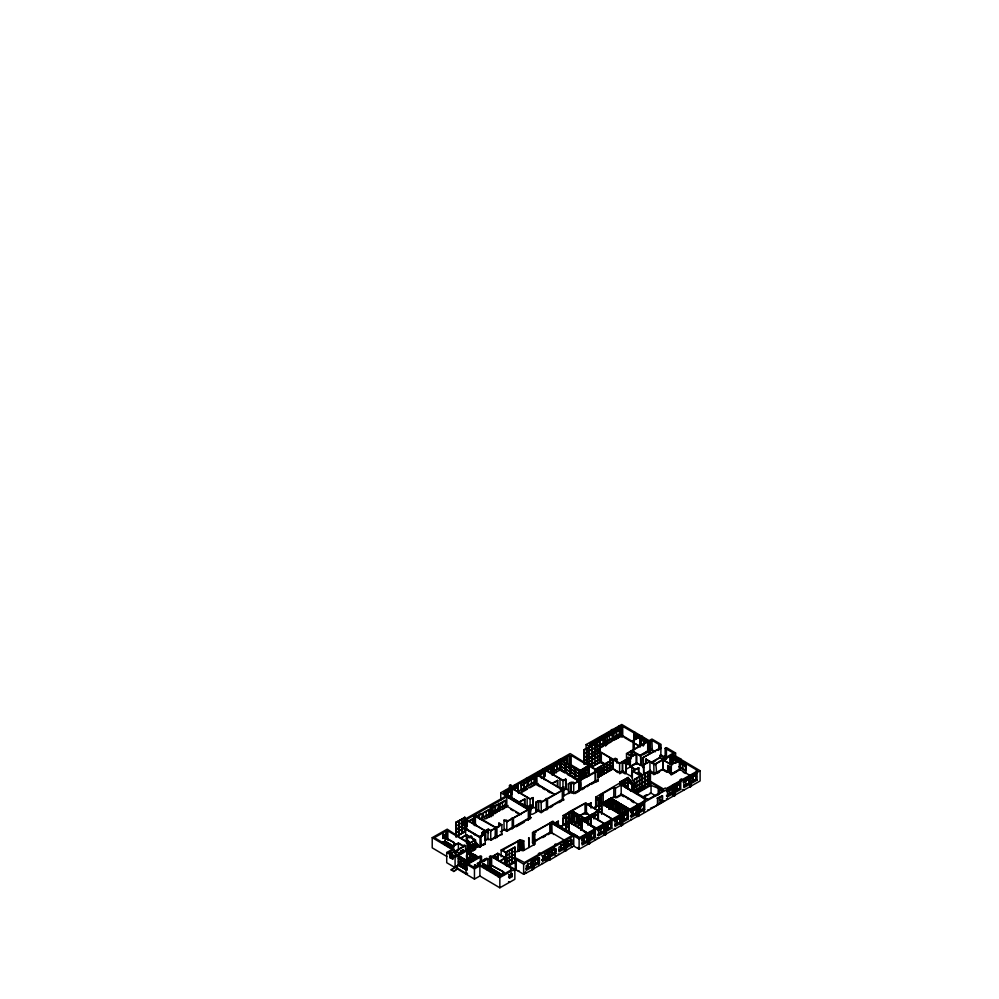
<?xml version="1.0" encoding="UTF-8"?>
<svg xmlns="http://www.w3.org/2000/svg" width="999" height="999" viewBox="0 0 999 999"><rect width="100%" height="100%" fill="white"/><g stroke="black" fill="none" stroke-linecap="round" stroke-linejoin="round"><path stroke-width="1.5" d="M464.885 831.805L464.76 817.282L464.885 831.805L456.093 836.762L456.093 822.327M550.661 833.154L550.424 822.789L552.085 822.801L551.51 821.977L550.287 822.514L550.374 832.941M580.419 789.834C577.547 793.069 580.369 782.367 578.508 780.369C582.392 777.047 581.168 791.47 579.907 789.36M580.194 789.497L580.269 780.144M587.162 786.712L589.86 784.402M452.072 856.992L451.86 856.193M589.073 764.809L589.51 765.159M450.274 855.481L450.524 856.355L450.337 855.444M450.149 855.556L451.011 854.582M452.272 856.605L452.422 857.08M452.035 855.281L452.822 855.656M469.767 858.553L467.27 857.117M451.573 857.904L450.836 856.842L451.148 857.791M449.775 855.731L449.95 855.619M451.598 858.066L451.698 857.354L451.798 858.178M601.236 772.127L598.826 773.788M601.573 772.239L600.861 772.202M609.465 767.632L604.245 770.266L606.705 769.155M607.255 768.606L609.59 767.394L607.205 768.468M495.092 836.8L490.771 839.972M527.772 809.202L529.695 809.215L528.046 809.602L506.818 796.777L506.818 806.98M568.456 822.726L568.568 812.15L584.815 803.296C587.986 801.972 584.989 803.97 585.014 804.332M578.521 789.722L579.233 790.384L579.27 784.652M639.01 804.919L621.191 794.392L615.421 797.652L615.421 788.236L613.823 787.299L602.872 793.468L602.921 794.28L599.412 795.429L601.048 796.39L601.048 806.593M653.821 764.235L655.744 764.247L653.821 764.235L653.945 774.712M653.821 774.437L650.936 772.352M586.713 812.674L587.862 813.86M601.523 771.703L603.983 770.566L601.648 771.977M547.527 809.327L546.84 809.714M451.585 856.68L451.498 855.981L452.597 857.392L452.048 856.305M453.808 871.465L457.767 868.443L453.808 871.465L451.123 869.879L458.578 864.834M518.069 850.748L519.48 850.798L519.43 849.987M495.279 827.959C495.467 825.274 498.176 829.432 495.092 827.409L473.676 815.484L466.433 819.58L466.433 829.782M562.287 790.122C562.712 787.449 564.86 791.732 562.037 789.585L536.913 774.737L535.177 774.562L511.575 787.886L511.575 798.089M563.786 800.224L562.125 800.211M501.148 856.717L501.148 849.987L517.869 841.083C521.403 842.706 517.944 838.386 517.869 841.857M615.596 801.273L615.546 803.808M619.967 806.58L620.416 803.97L622.539 805.169L622.539 814.272M469.705 852.746L470.754 852.135L470.504 845.391L473.051 843.918L473.051 850.524L475.524 849.387L475.524 839.972L466.433 834.727L460.726 838.024L447.227 829.17L432.217 837.649L432.217 847.851L446.84 856.48M633.304 749.787L633.304 740.371L641.458 735.689L642.532 736.325L641.071 737.15M633.541 751.023L633.603 740.459L640.209 736.638M454.333 849.437L451.073 847.514L458.379 843.393L463.461 846.403L450.761 853.621L455.544 851.323L459.54 853.683L455.107 856.18L448.888 852.509L454.333 849.437L454.333 852.122M469.468 843.181L475.037 839.959L475.037 849.375L469.468 852.597L469.555 842.132L466.433 839.197M596.278 780.793L573.701 793.531L573.701 784.115L581.955 779.095M646.603 751.548L648.076 750.699L649.625 751.46M631.48 765.921C629.457 769.979 629.358 756.255 631.48 756.505L626.498 753.571L632.255 750.237L632.667 751.173L631.068 750.911L631.106 756.068M661.201 754.982L660.102 755.606L660.102 758.428L659.964 755.531M505.669 864.847L505.669 857.891L497.727 853.308L492.107 856.555L490.846 855.806L489.547 856.53L489.547 866.732M505.144 857.854L497.777 853.608L492.395 856.717L499.662 861.013L505.144 857.854L505.144 864.585M496.441 856.655L493.731 857.879L496.441 856.655L496.441 859.515M505.669 857.891L499.962 861.188L514.847 869.105L514.847 879.307L499.837 887.786L479.895 876.011L479.895 865.808L474.45 868.88L466.071 863.935L469.193 862.149L458.216 855.668M667.707 765.571L670.179 766.745L669.967 773.413L669.967 766.87L667.707 765.571L667.707 772.115L667.931 765.446M663.161 759.814L671.303 764.522L679.445 759.814L672.065 755.444L663.161 759.814L663.161 770.017L666.408 771.94M696.266 773.226L696.952 770.142L679.67 759.939L671.303 764.772L662.949 759.939L655.681 764.048C657.305 773.626 656.343 777.022 649.912 770.966M669.967 773.413L671.303 774.188L679.67 769.355L671.303 773.938L663.161 769.23L655.169 773.75M468.419 849.437L468.419 844.055L475.524 839.972M470.504 845.391L473.301 844.068L473.301 850.673M509.478 788.561L509.478 785.539L510.576 784.927L510.926 787.799L515.759 785.064M509.478 785.539L510.926 785.127M611.163 730.032L612.262 729.407L613.698 730.257M500.749 800.037L500.749 792.756L526.323 778.321L526.323 779.108M542.732 769.842L542.732 769.055L526.323 778.321M559.14 760.576L559.14 759.802L542.732 769.055M559.14 759.802L570.167 753.571L598.101 770.866L598.101 781.068L596.278 781.58M586.113 748.95L586.113 744.58L611.513 730.232L612.587 730.868M612.612 729.62L621.74 724.462L641.096 735.888L639.86 737.374L639.997 739.185M503.771 791.832L507.405 789.784M520.267 782.517L522.689 781.156M537.899 772.577L540.309 771.216M545.042 768.543L547.464 767.17M589.16 743.631L591.583 742.269M597.527 738.923L602.36 736.188M606.68 733.753L609.103 732.392M613.823 729.72L617.457 727.672M530.107 805.881L530.107 799.15L511.301 788.049L504.183 792.057L505.157 792.632L505.157 795.316M560.077 763.648L560.214 767.806L560.214 761.213L554.17 764.635L554.233 774.35L552.584 775.274L552.584 765.858L551.61 765.284L544.443 769.342L562.986 780.294L565.946 779.145L565.946 788.561L562.974 790.022L562.974 780.606L544.168 769.492L537.15 773.451L538.149 774.038L537.187 774.575L552.047 783.353L557.679 780.494L557.679 787.212M580.894 770.591L571.166 764.847L570.042 765.484L570.042 756.068L569.018 755.469L553.259 764.36L554.233 764.922L552.584 765.858M605.656 746.091L605.656 735.888L604.707 735.326L590.134 743.543L591.108 744.13L591.108 746.815M622.027 726.698L622.714 726.31L622.714 736.513L622.027 736.9L622.027 726.698L621.028 726.111L606.356 734.39L607.305 734.952L607.305 744.38L605.656 745.304L604.707 744.742L600.062 747.364M561.013 760.301L565.459 762.924L565.509 772.314M504.72 792.382L510.764 788.973L510.901 795.641L510.764 791.483M517.769 791.458L517.907 784.939L511.863 788.348L511.863 794.942L508.479 797.015M527.397 779.744L521.341 783.154L521.341 789.747L521.216 783.079C531.83 772.502 528.946 790.022 521.478 789.51M528.359 785.639L528.359 779.045L534.54 775.711L528.496 779.12M537.624 773.813L543.668 770.404L543.806 777.072L543.668 772.914M550.686 772.876L550.824 766.37L544.767 769.779L544.767 776.373L541.383 778.433M554.17 771.216L554.033 764.547L560.214 761.213M561.188 760.514L567.232 757.105L567.37 763.773M596.291 743.493L596.153 740.783L590.384 744.355M597.552 742.407L597.552 753.321L597.252 740.159L603.309 736.738L603.433 743.418L599.812 745.466M606.405 734.989L612.462 731.58L612.587 738.249L606.543 741.345M504.845 792.469L510.901 789.048M512 788.436L518.044 785.014M537.762 773.888L543.806 770.479M550.961 766.445L544.905 769.854L544.767 776.373M561.326 760.589L567.37 757.18M590.247 744.267L596.291 740.858M597.39 740.234L603.433 736.825L603.209 735.901M606.543 735.064L612.587 731.655L612.362 730.744M606.543 741.658L619.742 734.215L619.742 727.622L613.698 731.031L613.698 740.459M505.157 792.632L503.958 793.306L518.843 802.097L524.812 799.038L524.812 807.117M570.042 756.068L571.166 755.431L596.053 770.129L595.167 770.629L595.179 781.405M591.108 744.13L589.273 745.167L591.945 746.74M605.656 735.888L607.305 734.952M504.72 794.58L510.764 791.171M513.161 789.66L517.907 787.137M527.26 781.855L521.478 785.439M534.403 777.821L528.359 781.243L528.496 785.401L534.54 782.304L534.403 775.624M537.762 775.773L543.668 772.602M545.729 771.428L550.824 768.568M560.089 763.336L554.308 766.907M562.474 761.825L567.232 759.302M584.078 763.523L584.078 749.7L603.309 738.935M606.543 736.95L612.462 733.778M619.605 729.745L613.836 733.316M456.093 836.762L455.956 822.252L464.885 817.357M504.845 794.667L510.901 791.245L510.764 789.285M514.885 788.998L517.769 787.062M521.341 785.351L527.122 781.78M528.496 781.318L534.54 777.909L534.403 775.948M538.673 775.574L543.806 772.677L543.668 770.716M545.829 771.54L550.686 768.481M554.17 766.832L560.214 763.411L560.077 761.45M584.29 749.899L603.433 739.023L603.296 737.062M606.543 737.262L612.587 733.853L612.449 731.892M613.698 733.229L619.742 729.819L619.605 727.859M456.368 822.489L464.61 817.831L456.231 822.402L456.368 836.3L455.956 822.252M584.415 760.726L584.415 749.974L591.982 745.716L591.982 756.468L584.29 760.651L591.982 756.468M446.79 838.198L446.79 831.468L446.091 831.056L434.39 837.661L450.674 847.277L458.391 842.931L463.061 845.691L464.323 844.979L465.534 845.691L465.534 851.073M463.474 821.24L466.158 819.729L488.199 832.729M476.173 824.425L475.399 824.862L475.399 815.446L476.173 815.009L475.362 814.535L490.309 806.093L491.108 806.58L491.108 816.782L490.309 816.295L490.309 806.093M508.366 795.903L527.322 807.417L528.259 806.892L529.845 807.829M456.231 825.936L464.485 821.278M591.982 749.4L584.29 753.745L591.845 749.325M446.79 831.468L447.827 830.881L468.094 842.844L467.22 843.343L467.22 850.074M491.108 806.58L492.807 805.619L492.807 815.821M508.703 796.578L510.626 795.491M541.608 777.996L543.531 776.91M559.952 767.644L554.308 770.991M603.309 743.331L600.274 744.892L600.024 740.709L599.949 762.399L599.825 752.509L592.257 756.78L592.257 766.595M613.836 737.387L619.467 734.053L619.455 737.162L619.442 734.327M536.55 781.006L517.907 791.533L517.907 784.939M554.033 771.141L561.188 767.107M565.509 765.721L570.179 768.219L569.954 765.833L565.734 763.086L565.621 765.659M442.969 835.801C451.123 830.931 437.749 838.773 445.379 834.602C447.115 836.812 441.483 839.984 443.032 835.913M463.598 824C468.731 818.606 464.135 834.552 465.609 823.176M467.669 821.702L472.752 818.83L472.889 823.301M477.023 816.42C483.166 809.165 484.865 817.419 480.044 818.955M489.248 809.527L489.385 813.998L483.341 817.095L483.204 812.936L489.248 809.527L483.204 812.936L483.204 817.332M492.407 812.287L492.282 807.816C502.347 798.326 499.687 812.037 492.544 812.05M505.469 800.361L499.425 803.783L499.425 808.179L499.562 803.858L505.469 800.361L505.606 804.844L492.282 812.212M463.736 824.237L465.746 822.939M467.757 821.802L472.889 818.905M476.66 816.945L482.242 813.636L482.105 817.956M492.282 807.816L498.464 804.482M512 797.065L511.301 797.464L520.541 802.921M518.431 793.431L535.177 783.99L536.913 784.153L553.708 794.08M544.168 778.908L544.443 769.342M554.258 773.214L560.876 769.48L579.32 780.369L581.918 778.895M569.018 764.884L570.142 764.247M613.761 737.587L613.461 740.321L613.561 730.956L619.742 727.622M510.901 798.476L516.945 801.26M521.341 792.569L527.397 789.16M529.707 787.861L534.54 785.127M560.214 770.629L560.651 760.189L587.512 775.948M601.173 747.527L603.433 746.241L603.296 739.26M607.754 743.805L611.388 741.758M614.947 739.747L619.48 737.175M622.027 736.9L621.028 736.313L619.742 737.037L619.517 726.698M591.845 753.084L584.29 757.517M538.149 783.453L537.187 784.003L537.899 784.427M592.257 753.009L599.949 748.663M622.714 735.726L621.028 735.526M569.954 765.833L570.067 768.281M445.716 836.912L442.832 838.386L445.716 836.912L445.579 834.165M444.78 842.057L445.329 837.412L454.333 842.731L454.333 845.616M464.61 827.796L456.231 832.529L466.708 826.635L466.708 822.239L466.845 826.41M479.82 819.392L491.271 812.774M570.441 768.381L570.441 765.871L574.675 768.618C576.985 773.975 568.181 768.818 570.329 765.933M599.825 751.885L592.257 756.156L599.949 751.96L599.825 741.133L592.257 745.404L592.395 756.231M634.078 733.016L635.177 732.404M464.885 829.445L465.646 829.02L480.019 837.512L480.019 846.927L481.343 846.178L480.894 836.5L485.264 834.028L485.264 843.443L480.894 845.916M600.162 752.871L601.311 752.759L619.617 763.561L619.617 773.763L622.365 772.215L625.224 773.9L625.224 773.114M634.215 734.04L634.353 735.851L637.737 737.849M441.858 843.031L445.104 841.195L453.796 846.328M465.746 829.382L466.845 828.758M482.242 820.067L508.091 805.481M442.432 843.081L445.429 841.395L452.085 845.953L445.092 842.207M485.751 818.868L490.309 816.295M494.83 813.748L498.464 810.913M501.973 809.714L504.395 808.353M574.675 768.618L574.937 777.884M456.231 836.213L464.61 831.643L455.956 836.687M634.353 735.851L637.137 737.961M586.825 763.061L591.982 760.152M592.257 760.002L599.825 755.569M634.215 736.238L634.078 740.396L634.215 733.728L640.134 737.225M524.812 799.038L519.118 802.259L527.272 807.067C539.497 798.363 521.028 823.551 538.623 810.451L541.108 811.925L563.848 799.362L562.874 798.601M557.679 780.494L552.322 783.516L560.476 788.336L563.711 786.875L563.711 796.29L562.862 796.777M445.042 844.617L447.702 843.119L447.702 846.378M574.937 771.29L578.958 773.663M445.367 844.804L448.027 843.306L448.027 846.565M589.373 764.922L591.982 763.76M599.949 759.028L597.614 760.027L599.949 758.865M578.958 771.153L588.586 765.721L588.586 775.923M589.373 765.084L591.982 763.611M597.477 760.501L592.395 763.523M583.079 769.23L579.457 771.028L579.52 780.743L560.651 769.605M582.867 769.105L583.216 771.815L583.141 768.943L585.414 767.906M585.551 775.773L585.476 767.632L588.661 766.083M530.107 799.15L533.016 797.726L533.016 807.929M562.974 780.606L565.671 779.307L565.946 789.347M533.016 797.726L533.291 806.992L531.018 808.066M579.657 771.565L579.77 774.013L584.702 777.11M447.977 846.34L450.624 844.842L450.624 848.114M444.78 837.724L454.333 842.731M448.289 846.54L450.949 845.042L451.073 848.301M454.07 843.144L454.07 845.654M643.431 745.916L641.071 744.53L641.071 737.936L647.127 741.345L646.99 740.634M595.566 764.173L598.214 762.674M597.752 763.323L599.825 762.012M580.594 772.901L585.339 770.379M588.548 768.531L585.689 770.266L585.476 767.632M591.982 766.583L599.949 762.087M640.134 739.422L639.997 743.581M580.806 773.026L588.661 768.593L588.448 765.958M455.332 844.255L456.093 843.83M588.661 768.905L585.689 770.579L585.689 775.599M584.677 771.565L583.99 771.952L586.538 773.451M599.55 761.925L605.119 764.422M473.301 839.659L470.966 836.088L466.433 838.648L470.329 843.693L460.976 838.173L466.458 835.002L475.037 839.959M469.48 837.824L471.753 836.55M581.68 775.261C575.799 770.704 587.225 780.856 584.477 774.412L582.167 772.789L582.055 775.361M579.457 777.072L581.73 775.636M585.476 773.676L588.448 771.84M584.477 774.412C585.714 780.993 583.166 770.941 587.287 776.073M451.123 869.879L455.082 867.644L446.715 862.699L446.715 852.497L452.16 849.425L432.217 837.649M482.105 835.239L482.105 832.554C489.997 829.232 479.87 832.092 482.442 835.651M498.688 827.209L499.013 823.001L501.86 824.687L501.86 834.864M500.387 831.767L504.095 829.682L503.971 820.204L506.193 820.004L507.817 820.953L511.888 818.656M535.901 811.613L535.901 802.197L538.299 800.848L538.299 811.051M568.643 793.493L568.331 783.89L570.953 782.417L570.953 791.845L563.386 796.103L563.386 786.688M482.442 832.579L488.261 829.445L490.759 830.931L490.759 840.346L501.86 834.078L500.224 834.627M531.281 805.182L528.583 806.705C534.952 807.754 527.41 810.276 530.394 807.729M535.901 802.197L538.623 801.036L541.108 802.509L541.383 812.549M563.711 786.875L560.851 788.498L562.287 789.347L562.337 800.361M568.331 783.89L571.216 782.642L573.701 784.115M488.261 829.445L485.651 831.143L485.651 840.346M639.997 743.893L641.096 743.581M643.893 741.795L644.03 744.755M595.416 769.28L612.874 759.577L612.874 769.005L598.326 777.06M643.893 741.957L644.168 744.68M595.691 769.442L598.463 767.869M604.183 764.647C612.612 757.504 610.764 766.108 604.183 767.032L604.183 764.647L603.908 766.87M609.964 761.375C614.073 756.593 613.386 764.41 609.964 763.923C609.977 744.817 609.477 785.963 609.465 764.372L604.183 767.344L604.183 773.75M579.457 780.132L581.918 778.733M531.018 807.741L532.842 806.717L535.714 808.416M616.97 763.211L616.97 759.178L614.934 760.326L619.705 763.149L625.374 759.952L625.636 763.773M632.679 750.386L647.714 741.895L648.763 742.519L648.763 752.722L649.625 752.235M496.753 827.197L500.224 825.236L498.613 824.287L499.6 823.725L498.688 823.188M513.249 817.894L527.971 809.552M545.978 799.387L542.132 801.56L540.521 800.599L538.299 800.848M547.29 798.588C547.714 800.936 543.843 797.889 547.29 798.588L562.337 790.159M579.532 780.494L596.028 771.141L595.167 770.629M490.759 830.931L495.829 828.059L495.417 838.498L495.417 837.711M501.86 824.687L496.953 827.459L496.953 837.624L497.827 836.35M503.971 820.204L506.818 821.89L513.349 817.944L511.55 818.231L512.25 818.78L512.175 829.033M541.108 802.509L546.416 799.512L546.416 809.714L547.539 809.078L547.539 798.875L562.774 790.284L562.774 800.486M596.478 771.378L598.326 770.341M609.827 770.566C607.629 767.931 614.635 762.974 612.599 768.681L598.601 777.06L598.601 767.644L603.908 764.797L604.045 767.269C594.318 777.634 600.699 756.293 598.463 777.135M458.204 855.469L455.544 853.908L455.956 851.098L465.534 845.691M480.019 837.512L481.343 836.762M597.689 781.305L597.327 779.819L598.101 780.281L595.629 781.68L595.629 772.264L598.463 770.729L596.615 771.777M612.599 762.599L609.827 764.16L609.964 767.182C613.848 767.494 613.848 759.315 609.964 764.235M647.714 751.323L648.763 751.935L650.461 750.986L650.062 741.333L651.91 740.284L658.903 744.405L658.903 748.438M598.826 770.516L604.045 767.582L598.701 770.441L598.463 776.66M604.183 767.344L609.465 764.372M648.763 742.519L650.461 741.57L650.461 751.772M451.048 854.694L450.162 855.306M451.523 854.894L450.524 855.693A1.486 0.849 60.6 0 1 450.462 855.993L450.686 856.28M460.452 853.558L460.452 850.923L463.186 849.837L463.186 852.472M612.599 765.546L609.964 767.182M449.775 857.604L449.912 854.395L449.775 857.604L452.734 859.19L452.734 856.056L452.734 859.19M601.435 772.165L603.846 770.791M628.034 757.292L630.856 758.803L628.034 757.292L628.309 764.51M636.101 763.848L636.101 753.646L631.755 756.093L627.484 753.571L631.568 751.273L631.568 756.368M474.937 844.892L477.21 843.618L478.758 846.965M622.639 772.002L622.639 761.8L625.636 760.102M630.594 757.317L636.8 753.808L640.534 756.006L640.809 765.271L640.809 755.856L632.767 751.098L632.767 756.206M619.617 763.561L622.365 762.012L625.911 764.11L626.248 773.338L626.248 763.923L622.639 761.8M474.937 845.441L477.21 844.167M537.986 809.927L539.448 810.626M474.937 845.991L477.21 844.717M488.261 838.486L490.759 840.346M446.715 852.497L455.082 857.442L469.43 849.337L469.43 852.035M474.575 846.54L477.984 844.63L477.984 845.716L473.451 848.288L471.103 844.704L474.225 848.188M485.189 840.384L488.074 838.76M571.216 792.057L568.656 793.506L568.656 784.09M467.407 851.073L472.365 854.157L472.502 856.468L472.502 854.083L467.407 851.073L467.407 853.458L475.512 858.566M487.5 839.372A3.447 1.998 0 0 1 487.824 839.522L488.261 829.669M504.295 830.194L504.283 829.794M598.076 777.197L612.737 768.918L619.617 772.989L622.365 771.428L631.892 776.673M474.575 847.09L477.984 845.179M506.193 829.395L503.971 829.595L506.818 831.28L531.256 817.482L529.982 818.206M573.201 791.583L571.528 791.87L571.528 792.657M487.824 839.522L488.586 839.46M475.362 847.552L478.758 845.629M658.703 750.411L658.903 744.405M475.362 848.101L478.758 846.178M627.647 762.337L629.957 761.038M639.61 755.581L646.678 751.598M480.507 845.753L482.554 844.605M482.904 844.405L485.264 843.443M497.14 836.375L498.851 835.776M506.493 831.093L511.55 827.647M540.784 811.737L542.457 811.163M543.344 810.289L545.978 808.803M547.34 808.041L562.112 799.412M573.376 793.343L583.016 787.899M584.128 787.274L595.953 780.594M640.197 755.556L648.576 750.836M458.441 858.503L463.673 861.438L463.536 859.128L458.578 856.043L458.441 858.503L466.695 863.536M467.27 853.546L472.502 856.468M626.985 763.273L630.544 761.263M460.926 857.579L461.126 866.807M562.687 800.162L562.112 799.699M642.707 754.932L647.939 752.235M650.062 750.749L651.91 749.7M461.063 857.666L461.263 866.42M627.26 763.898L628.034 764.672M485.264 844.23L482.904 845.191M516.271 826.722L524.175 822.264M542.457 811.95L546.103 809.103M550.087 807.642L552.622 806.205M558.965 802.634L561.5 801.198M575.024 793.568L579.008 791.32M581.755 789.772L584.452 788.248M591.196 784.44L595.179 782.192M628.521 758.328L628.521 763.611L626.498 762.986M469.88 854.932L469.88 852.534L469.88 855.082M460.989 860.326L461.126 866.645M469.817 855.356L470.092 861.762M643.094 757.517L661.063 747.689L643.094 757.517L643.231 767.806M463.536 859.128L463.673 861.438M469.955 855.431L469.68 861.687M475.312 858.129C469.642 855.831 473.139 851.623 477.922 857.292M630.719 765.471L628.309 763.723M631.755 765.509L635.014 763.673M623.101 770.641L619.705 772.564L616.321 770.566M635.102 763.873L630.319 766.57L630.319 757.155M625.636 769.517L636.8 763.224L643.631 766.945L643.631 767.731M463.486 861.8L463.486 868.193M467.407 859.864L469.817 861.288L467.27 859.939C463.311 848.763 474.612 855.306 472.502 860.626M461.001 863.436L458.578 861.85L460.689 863.76M468.394 859.352L466.983 860.139L470.841 862.199M458.578 865.146L458.578 858.74L463.536 861.825L463.536 868.231M464.011 861.95C465.871 879.732 460.214 855.656 466.558 863.611M469.955 858.703L472.302 859.939M472.702 860.901L472.889 857.017M631.555 777.647L631.892 767.257L635.489 769.38L638.761 767.856L638.761 774.387M645.916 759.19L654.233 763.785L654.233 764.572L649.912 761.55L643.431 764.897L649.65 761.388L645.916 759.19L645.916 763.224M665.159 755.706L663.761 756.493L660.938 754.832L659.839 755.444L663.736 757.754L666.233 756.33L665.159 755.706L665.159 748.326L666.445 747.589L675.586 752.996L675.586 757.367M466.358 860.788L466.358 863.173M475.449 855.831L475.449 858.216M665.159 748.326L673.413 752.971L655.469 763.848L655.681 764.822M460.864 866.333L458.441 864.909M463.486 864.909L458.441 861.925M472.302 860.089L467.27 856.967M464.073 865.246L466.421 866.633M634.452 781.742L632.355 780.506L632.355 771.091L635.102 769.542L631.555 767.444M481.506 861.85L481.506 856.468L468.256 863.948L474.475 867.619L476.76 866.333L474.525 865.009L477.035 866.183L479.645 864.697L477.41 863.386L486.663 858.166L487.874 858.878L487.874 866.945M638.761 767.856L633.091 771.053L637.1 773.413L638.91 772.389L640.821 773.513L640.821 776.211M463.486 867.881L461.126 866.495M652.235 761.775L659.839 757.492M464.073 868.069L466.283 869.542M651.236 762.649L660.102 757.642L663.736 759.789L666.42 758.266M652.497 762.724L655.032 761.288M628.221 779.133L619.842 783.703L619.842 782.142L628.084 777.484L635.152 786.538M619.842 782.142L628.221 777.572M466.695 869.617L466.283 863.448L466.695 869.929M466.558 869.854L466.496 860.713M532.504 843.019L532.504 832.816C533.741 829.582 538.361 832.642 534.378 831.805L534.29 844.492L533.091 843.581L533.091 834.165L533.966 833.678L534.14 844.192M550.387 822.751L535.489 831.131L535.489 831.917M567.132 822.689L563.149 824.937L563.149 815.521L568.456 812.524M595.666 808.116L595.741 797.127L619.23 783.341L647.901 799.475L663.848 790.484L650.037 782.167M522.477 849.974L521.628 850.461L521.628 841.046L520.142 840.171L519.43 840.571L519.492 850.798M547.889 834.714L550.649 833.154L550.624 822.926L535.926 831.255L535.926 832.042M551.96 822.14C555.993 822.352 550.998 819.517 552.247 822.776M585.014 813.76L585.014 803.546L570.017 812.012L570.067 812.824L564.572 815.097L566.346 816.146L566.358 830.119M620.117 783.865L625.187 781.006L625.099 782.841L622.589 784.203C623.476 776.323 620.504 790.134 625.187 783.204M628.221 779.295L625.187 780.694L625.324 787.549M487.874 858.878L478.896 863.948L499.862 876.323L511.55 869.717L510.864 869.305L511.9 868.718L491.633 856.755L489.547 856.53M675.586 752.996L672.752 754.595L681.118 759.115L680.769 760.102M640.821 773.513L639.01 774.537L641.583 776.061M521.628 841.046L523.501 841.158L523.501 850.574L534.79 844.205L534.615 833.678L533.166 832.816L534.565 832.03C533.416 833.278 534.702 844.942 535.926 840.671M533.166 842.232L534.615 843.094L533.741 843.581L533.741 834.165L534.615 833.678M601.048 796.39L598.039 798.101L599.325 798.863L599.225 811.75M615.421 788.236L621.191 784.977L645.342 799.237L644.218 799.874L645.242 800.474L629.482 809.377L610.814 798.401M566.346 816.146L565.521 816.608L576.798 823.388L576.798 813.96L574.65 812.599L574.437 815.234M622.452 784.44L625.461 782.891M528.633 837.886L528.958 847.502L529.02 837.674M533.966 834.877L534.14 844.979M558.478 825.436L558.154 821.215L555.032 822.976L553.446 822.04L553.446 822.814M563.099 825.149L563.099 818.418L565.634 816.995L563.149 815.521M591.046 808.129L591.046 803.021L587.862 804.445L586.425 803.596L586.425 813.798M598.226 805.319L598.226 798.601L595.666 800.037L595.991 806.767M627.797 782.042C624.25 781.518 624.575 789.747 627.522 785.651M672.951 763.036L672.914 756.468M483.017 867.082L483.354 863.623L502.997 875.236M523.501 841.158L524 850.299L520.154 849.212M558.478 821.403L555.357 823.164L560.826 826.398L571.665 820.354M563.099 818.418L565.958 817.182L571.515 820.366M572.152 813.636L582.067 819.655M574.163 812.562L574.437 821.827M591.046 803.021L588.124 804.67L593.593 807.891L599.225 805.032L593.868 808.054L612.412 819.005L620.391 814.51L620.391 822.577M595.991 800.224L599.05 799.013L598.963 811.6M628.221 781.955L625.324 783.603L625.486 787.537M625.461 783.678L627.759 782.417L628.084 788.311M466.071 874.137L467.619 873.263M634.427 792.432L634.29 779.357L650.374 770.441L650.374 784.877L635.764 793.131M506.243 864.934L506.243 851.947L515.047 846.977L515.297 869.342L523.713 874.312L533.741 869.055L533.391 858.641L548.788 849.949L549.138 860.364L550.237 859.739L549.887 849.337L565.009 840.796L565.359 851.21L566.458 850.586L566.108 840.171L573.751 835.863L579.12 839.035L579.12 849.237L588.199 844.118L588.199 841.608L587.125 840.659L587.125 834.065L581.343 837.637M650.174 784.677L642.469 788.873L642.469 775.062L650.187 770.816L654.233 773.201M514.772 847.452L514.897 861.338L514.772 847.452L506.518 852.097L506.655 864.759M514.897 847.527L506.243 851.947M574.163 815.072L572.115 813.661L572.152 811.126L574.213 812.549L574.3 821.902M631.98 782.592L631.98 790.621M576.673 814.048L577.022 824.05M631.83 782.941L631.693 784.502M485.152 867.457L487.537 866.732M642.057 779.133L634.64 783.328M485.477 867.644L487.537 866.483L487.537 869.742M506.518 855.631L514.772 850.973M576.673 816.558L574.612 815.134M487.624 867.032L489.547 865.958L490.759 866.67M576.798 816.795L578.958 817.906M488.086 869.692L488.086 867.057L487.762 869.879M632.592 785.539L634.952 784.203M535.489 840.546L548.838 833.016M579.732 815.584L584.815 812.711M606.78 803.908L604.545 804.457L604.757 802.072L603.883 801.872L604.07 806.018M560.064 827.609L560.501 826.573L552.971 822.14L552.971 822.914M604.07 801.985L601.573 803.396L620.391 814.51M629.707 810.027L629.707 809.252L610.951 798.164L604.407 801.86L604.407 804.682L611.163 800.961M678.458 760.164L672.814 756.518M515.059 852.459L520.479 849.4M532.829 842.419L550.899 832.229L564.385 840.196M568.968 822.102L560.601 826.835L579.557 837.549L587.512 833.054L568.968 822.102L568.856 831.593M571.965 820.416L569.243 821.952L573.838 824.662L582.23 819.929L596.678 828.658M577.11 817.432L585.364 812.774L604.17 823.663L604.17 824.45L604.383 823.538L590.646 815.421L590.646 825.624L594.393 827.846M632.966 786.026L635.327 784.69M662.986 769.018L654.869 773.101M604.72 802.047L606.368 801.161L606.143 806.28M606.593 800.986L608.766 799.562L608.803 802.097C603.97 807.816 607.442 793.131 606.505 806.393M611.163 798.451L609.04 799.4M519.443 850.761L520.142 850.374L520.142 840.171M542.732 837.624L545.317 836.163M584.702 818.531L571.803 811.013L571.803 821.215L570.916 821.715L570.916 820.928M607.742 800.923L612.612 798.176M634.452 785.801L627.659 781.967M486.913 869.692L490.01 867.944L490.01 868.568M533.091 843.581L533.966 843.094L532.504 842.232M656.892 773.563L659.315 772.19M679.67 760.726L679.894 759.814M679.795 760.963L679.932 762.761L685.439 766.183L685.814 764.085M487.949 869.48L490.334 868.131L490.334 868.755M579.083 818.144C583.204 823.014 581.505 812.961 581.855 819.779L571.803 813.835M599.038 806.955L601.048 805.806M504.82 860.351L507.092 859.065M634.502 787.175L650.174 778.321M504.47 860.901L506.73 859.615M610.951 800.836L609.253 802.197M612.936 799.749L610.951 798.326M490.634 868.943L490.109 868.243L490.109 870.891M504.82 860.901L507.092 859.615L506.306 859.152M616.62 797.764L621.191 795.179L623.763 796.69M505.244 860.813L507.517 859.527M611.163 801.123L604.62 804.819L604.545 801.935M613.211 799.912L615.496 801.011L615.421 810.476M630.132 790.434L634.852 787.774M507.155 860.077L504.895 861.363L505.669 861.825M604.757 804.894L606.368 803.983M609.253 802.359L610.801 801.473M599.05 808.428L601.76 809.714M630.431 790.821L634.402 788.573M679.932 762.761L685.576 766.42M456.506 868.481L474.45 879.083L479.895 876.011M507.155 860.626L504.895 861.912L505.669 862.374M679.795 763.161L679.894 770.017M642.132 784.577L642.195 784.789M489.71 871.34L492.807 869.592L492.807 870.216M490.034 871.528L493.119 869.779L493.119 873.051M514.897 857.492L506.518 862.224L514.897 857.654M492.657 870.129L502.135 875.349L483.017 864.447L488.086 867.057M581.992 819.692L582.205 817.057L584.777 818.743M613.161 802.147L612.974 799.737M584.49 818.656L598.189 810.926L598.264 820.391M615.496 801.011L615.496 803.521M582.355 820.117L598.401 811.051L598.401 820.466M615.546 801.298L617.844 802.397L617.757 811.862L617.981 802.322M587.787 839.635L587.787 832.904L595.004 828.833L594.018 828.246L594.817 827.796L582.13 820.304L574.113 824.824L588.224 833.441L594.268 830.032L594.268 836.625M571.965 824.45L572.015 810.888L585.189 818.668L587.774 816.957L587.986 819.592M588.261 816.932L591.058 815.346M598.226 813.773L593.593 816.345C591.633 813.261 600.187 808.416 598.264 813.798M606.643 806.655L608.841 805.569L606.78 806.73L606.643 803.833L608.803 802.484L608.803 807.604M650.174 782.254L634.502 790.933L650.037 782.017M606.643 806.967L608.591 805.694M650.237 782.442L650.923 782.055M682.492 764.747L682.629 768.905M493.531 872.402L495.591 871.24L495.591 874.512M587.774 819.467L585.189 821.178L585.189 818.668M588.049 819.317L590.846 817.731L590.846 815.221M598.051 813.673L593.955 816.233L593.955 813.723M617.844 802.397L617.632 805.032M492.832 873.176L495.916 871.428L495.916 874.699M584.84 821.278L590.983 817.819M617.894 802.684L619.967 803.908M578.221 827.659L578.221 825.012L581.106 823.7L581.106 830.294M591.058 817.869L584.777 821.565L584.84 818.456M591.333 817.706L598.401 813.873M636.912 792.007L642.195 789.185L642.057 775.286L634.502 779.557L634.502 790.783M506.518 865.921L514.772 861.263M584.914 821.64L587.986 819.917M588.261 819.754L590.784 818.331M598.264 814.11L593.955 816.545L593.955 819.055M635.626 793.044L650.237 784.802L650.374 770.441M506.655 865.996L515.047 861.413L515.846 861.9L515.846 869.742L514.123 870.716M507.642 865.758L515.172 861.5M608.903 808.74L610.889 807.467M609.253 808.628L610.801 807.754M610.938 807.841L609.115 808.865L609.115 799.45M636.425 793.643L651.048 785.276L650.037 784.602L649.912 761.55M508.304 866.145L515.846 861.9M675.886 772.027L679.445 770.017L679.445 759.814M515.921 862.636L515.234 862.312L515.921 862.636L515.921 869.704M671.116 774.974L675.998 772.215M617.894 805.194L618.119 802.559M495.304 874.637L498.389 872.889L498.389 873.526M620.242 804.07L620.242 806.58M682.754 768.83L682.492 764.585M495.616 874.824L498.713 873.089L498.713 876.348M503.683 871.952L490.871 865.022L503.683 871.952L503.683 874.849M503.421 872.277L503.421 874.874M622.539 805.169L622.539 807.679M622.589 805.456L624.887 806.555L624.887 813.149M498.089 876.285L501.186 874.55L501.186 875.174M685.576 770.491L685.714 766.333L679.795 762.849M497.939 876.747L501.51 874.737L501.51 875.361M679.807 767.244L685.814 770.716M573.776 834.602L557.467 843.805L554.969 844.292L555.781 844.767L540.834 853.196L540.034 852.721L538.336 853.67L539.148 854.157L524.363 862.487L514.772 857.417M624.887 806.555L624.662 813.273M624.924 806.842L627.222 807.941L627.147 810.813L610.814 801.073M479.895 865.808L499.837 877.584L514.847 869.105M515.796 861.325L515.796 858.641L515.047 859.065L523.638 864.147L532.292 859.265L532.642 869.667M644.03 796.153L646.69 794.655M532.642 859.465L533.741 858.853M549.138 850.161L550.237 849.537M565.359 841.008L566.458 840.384M643.081 797.627L651.048 793.119L651.048 785.276M568.056 840.821L568.056 845.054M535.476 859.365L538.498 857.654M560.764 845.092L560.901 849.4L560.901 844.854M568.194 840.896L567.919 845.291M535.551 859.477L537.425 858.416M544.892 854.207L547.702 852.609M554.857 848.576L551.972 850.211L551.698 854.282M560.901 845.004L563.923 843.456M568.194 841.058L571.078 839.422M624.924 809.352L625.149 806.717M508.566 874.55L509.515 875.099L512.262 873.551L512.262 876.535L509.515 878.084L508.566 877.209L511.326 875.661L511.326 872.989M532.292 859.265L532.292 862.249L526.236 865.658L526.236 870.366L539.435 862.924L539.435 858.216L538.361 857.579L538.498 862.05L539.435 862.924M539.435 858.216L533.391 861.625L533.391 858.641M541.658 855.718L542.732 856.343L548.788 852.934L548.788 849.949M549.887 852.309L555.931 848.9L555.931 853.608L549.887 857.017M565.009 843.78L558.953 847.189L558.953 851.897L572.152 844.455L572.152 839.747L566.108 843.156L566.108 840.171M595.092 827.634L596.878 827.771L604.17 823.663M611.138 818.581L610.401 818.993L611.4 819.58L611.4 826.31M511.113 873.426L511.113 875.461L508.641 876.71L511.188 875.586L512.262 876.535M518.244 871.153L518.993 870.728M662.137 789.959L661.038 790.584L658.216 788.923L658.216 795.042M604.383 823.538L611.4 819.58M620.666 814.347L627.834 810.301L626.873 809.727L628.521 808.803L628.521 809.59M601.198 826.123L597.564 828.171L598.638 828.808L598.638 835.713L604.695 832.304L603.746 831.43M605.918 823.451L609.552 821.403M621.128 814.872L625.961 812.137M631.605 808.965L636.438 806.23L637.512 806.867L631.468 810.276L630.394 808.853M638.748 804.932L643.718 802.272L643.718 808.865L644.667 809.739L638.611 813.149M667.669 788.598L670.092 787.237M674.824 784.565L678.446 782.517M685.189 778.721L687.599 777.359M689.909 776.048L694.755 773.313M526.223 868.668L531.081 865.921L532.292 866.957L532.292 869.467M533.366 864.635L538.498 862.05L532.579 865.234M541.795 859.877L547.577 856.618L548.788 857.641L548.788 860.151L533.391 868.843L533.391 866.333M549.862 855.319L554.72 852.584L555.931 853.608M558.941 850.199L563.798 847.464L565.009 848.488M566.083 846.165L570.941 843.431L572.152 844.455M581.206 837.562L587.25 834.153L587.35 840.921M589.51 832.879L594.405 830.107M597.702 828.246L602.534 825.524M606.006 823.563L609.69 821.49M614.11 818.993L618.955 816.258M621.266 814.947L626.098 812.224M631.68 809.078L636.575 806.305M638.836 805.032L643.456 802.434M667.757 788.711L672.377 786.101M674.899 784.677L678.583 782.604M685.214 778.858L687.524 777.559M691.208 775.474L694.892 773.401M526.123 868.88L532.442 865.459M541.658 860.114L547.839 856.78L547.839 852.384L544.68 854.17L544.542 858.328M549.775 855.531L554.994 852.734L554.857 848.263M558.841 850.411L565.159 847.002M565.996 846.378L571.216 843.581L571.078 839.11M579.12 839.035L588.199 833.915L588.548 844.33L589.647 843.705L589.298 833.291L604.695 824.612L605.044 835.014L606.143 834.39L605.794 823.988L621.103 815.346L621.453 825.748L622.552 825.137L622.202 814.722L637.512 806.081L637.861 816.483L638.96 815.871L638.611 805.456L673.588 785.726L673.588 786.513L667.532 789.922L667.532 796.827L673.588 793.418C669.293 789.61 676.985 784.839 666.857 791.57M690.983 783.591L690.983 786.101L700.112 780.956L700.112 770.753L690.983 775.898L691.333 786.313L690.234 786.925L689.884 776.523L674.687 785.102L674.687 785.888L680.731 782.467L680.731 789.385L674.687 792.794M588.548 834.128L589.647 833.503M605.044 824.812L606.143 824.187M621.453 815.546L622.552 814.934M637.861 806.28L638.96 805.669M672.514 785.089L673.938 785.926L675.037 785.314L675.037 795.516L673.938 796.128L672.514 795.291M690.234 776.722L691.333 776.111M598.638 828.808L604.695 825.386L604.695 824.612M621.103 815.346L621.103 816.133L615.059 819.542L615.059 826.448L628.246 819.005L628.246 812.1L627.172 811.463L627.172 818.056M628.246 812.1L622.202 815.509L622.202 814.722M638.611 806.243L644.667 802.834L644.667 809.739M689.884 776.523L689.884 777.309L683.84 780.719L683.84 787.624L697.04 780.182L697.04 773.276L695.966 772.639L696.091 779.307L697.04 780.182M697.04 773.276L690.983 776.685L690.983 775.898M541.883 860.276L542.732 861.063L548.788 857.641M581.468 839.447L587.125 836.263M588.361 835.414L594.268 832.229M597.564 830.369L603.621 826.96M605.681 825.786L610.764 822.926M614.373 820.878L620.029 817.694M621.528 816.845L627.172 813.661M636.438 808.428L630.394 811.837L636.575 808.503L636.438 806.543M643.593 804.395L638.498 807.267L643.456 804.32M672.514 788.074L666.458 791.483L672.639 788.149L672.639 792.544L666.458 795.878L667.532 796.827M674.575 786.9L679.657 784.04M683.728 781.742L688.811 778.87M690.309 778.021L695.966 774.837L695.953 772.951M582.13 839.235L587.25 836.35L586.987 834.302M589.273 835.201L594.405 832.304L594.268 836.762M597.702 830.444L603.746 827.035L603.846 831.618M605.769 825.898L610.901 823.001L610.901 827.397L611.838 828.258L605.794 831.68M615.034 820.666L620.167 817.769L620.029 815.808M622.177 816.633L627.035 813.573M674.662 787.012L679.795 784.115L679.795 788.511L680.731 789.385M683.816 781.842L688.673 778.783M690.971 777.809L696.091 774.912M581.468 839.772L586.987 836.5L587.649 841.108M588.623 835.726L594.13 832.467M597.839 830.531L603.483 827.184L604.145 831.792M607.742 824.937C608.204 836.088 605.344 822.165 610.626 823.151M614.373 821.19C624.5 814.46 616.808 819.23 621.103 823.039L621.103 825.549L605.794 834.19M621.528 817.157L627.035 813.885M630.794 811.925C640.908 805.206 633.229 809.964 637.512 813.773L637.512 816.283L622.202 824.924L621.653 821.915M676.498 790.209L676.498 785.813L679.52 784.265M683.166 782.367L688.673 779.108M690.309 778.333C698.738 769.38 697.864 781.942 690.871 782.105M508.553 881.618L509.515 882.317M523.963 872.926L524.95 872.364M662.437 802.222L662.574 795.828L656.98 798.238M566.108 847.864L566.108 850.374L573.751 846.066L579.12 849.237M582.13 843.318L586.987 840.584M589.273 839.285L594.13 836.55L595.342 837.574L582.142 845.017L582.142 838.111L588.199 834.702L588.199 833.915M597.702 834.527L603.483 831.268M605.769 829.982L610.901 827.397L605.681 830.181M615.034 824.749L619.892 822.002M622.177 820.716L627.035 817.969L628.246 819.005M630.531 815.996L636.301 812.749M638.598 811.45L643.718 808.865L638.498 811.663M666.595 795.641L672.377 792.382M674.662 791.096L679.795 788.511L674.575 791.295M683.816 785.926L688.673 783.179L689.884 784.215L690.234 786.925M690.971 781.892L695.828 779.145M582.03 843.531L587.25 840.733M588.486 839.884L594.405 836.7M597.564 834.764L604.845 830.806M614.947 824.962L621.266 821.54M622.09 820.928L627.31 818.131M630.394 816.233L636.575 812.899L636.438 805.444M683.728 786.138L690.047 782.716M660.177 800.336L661.001 800.461M661.001 800.349L660.102 800.211M630.619 816.395L631.468 817.182L637.512 813.773M596.878 837.974L597.564 837.587M620.391 824.712L621.453 825.748M650.361 808.291L655.906 805.906M659.452 803.159L662.574 802.147M589.298 840.983L589.298 843.493L604.695 834.814L604.695 832.304M674.687 795.304L689.884 786.725M613.386 802.322L613.249 799.887M545.404 861.001L547.939 859.652L549.138 860.364M641.208 744.442L641.308 737.012M672.914 763.086L672.914 755.681M569.855 822.339L566.096 823.638L566.096 829.957M585.926 813.161L585.077 813.011M606.643 769.193L604.37 770.654M551.261 832.479L550.661 832.367M512.325 828.171L513.461 827.534M570.953 782.417L573.201 782.167L574.812 783.116L595.629 772.264M528.334 819.13L529.67 818.743L529.982 808.79L529.982 818.993M567.145 763.673L567.232 757.105M451.536 856.78L450.474 855.631M651.048 785.389L663.848 790.484M642.207 797.214L647.901 799.475M550.561 833.104L551.723 833.203L551.735 822.989L572.564 835.289M495.529 827.996L490.771 830.544L488.261 829.07L485.327 830.731L485.327 840.933M519.43 841.358L518.993 840.446L520.154 839.784L524 840.871M550.624 822.926L550.474 833.253M513.049 827.172L527.784 818.718M631.98 790.933L627.934 788.723L627.797 777.647L627.759 788.81M633.603 740.459L633.865 742.856L639.61 746.166L633.541 742.956L633.304 740.371M662.949 769.355L667.707 772.115M470.379 846.415L474.313 848.688M470.142 846.54L473.813 848.675M658.703 744.517L659.777 745.154L659.777 748.101M680.769 759.315L700.112 770.753M635.177 733.191L639.909 735.976M648.089 740.808L642.17 737.312L642.17 736.525L649.1 740.621L651.935 739.023L661.076 744.417L660.801 754.907M661.063 748.476L660.801 747.527M673.776 755.981L678.508 758.765M684.315 762.2L686.675 763.598M622.714 726.31L647.602 741.008L632.355 750.261L632.355 751.048M660.102 749.013L659.964 748.151M679.807 760.651L685.714 764.135M640.209 737.424L634.078 733.803L634.315 732.891M641.071 737.936L646.99 741.42M672.677 756.593L678.596 760.089L678.458 762.05L672.814 758.716M679.445 760.601L685.576 764.223L685.576 770.816M696.266 770.529L697.252 771.128L682.579 779.407L681.618 778.845L679.969 779.769L680.918 780.344L666.358 788.561L665.371 787.986L663.536 789.023L649.325 780.644M618.668 726.198L619.742 726.835M645.854 742.644L641.208 740.047M678.596 761.975L672.677 758.79L677.647 761.738M634.215 735.926L637.649 737.949M619.467 729.969L619.467 734.053M651.273 749.312L655.406 751.76M652.31 750.724L651.91 740.284M640.134 743.818L643.094 745.554M678.733 766.608L685.714 770.729M633.354 742.007L621.715 735.139L606.356 743.805L607.305 744.38M679.445 769.23L690.297 775.636M613.836 731.118L613.461 730.119M623.975 737.25L631.555 741.733M683.216 772.239L685.814 773.501L685.814 763.298M689.884 777.309L688.811 776.673L688.811 783.266M692.944 780.781L692.806 776.623L692.806 781.018M612.449 734.09L612.362 740.946M616.558 738.586L616.445 731.518L616.558 738.723M685.789 780.893L685.789 784.964M636.101 753.646L632.155 751.323L632.155 756.418M689.909 785.464L691.333 786.313M609.44 739.722L609.427 735.639M682.767 789.497L683.84 790.134M600.274 740.958L600.162 762.287L591.845 766.82L591.845 757.017L584.29 761.275L584.415 764.422M636.788 762.899L640.809 765.271M673.613 784.465L675.037 785.314M597.252 740.159L597.39 742.12M636.101 763.061L636.313 763.973M672.514 785.876L673.588 786.513M597.252 742.357L597.552 753.159M647.627 772.152L647.627 785.963M676.635 789.984L676.773 785.976M599.825 744.817L592.257 749.25L599.825 744.979M676.498 790.059L676.635 785.901M650.037 774.637L642.607 778.82M594.942 744.043L594.805 754.72M627.484 762.986L628.521 763.611M645.292 773.626L645.154 787.512L645.154 773.701M650.174 778.483L634.64 787.249M669.617 790.009L669.48 794.33L669.48 789.934M616.97 759.178L615.359 758.229L613.324 759.377L599.962 751.485M673.613 794.667L675.037 795.516M632.355 771.091L640.322 775.786M586.113 744.58L589.947 746.84M639.66 776.81L639.522 790.696L639.522 776.885M599.825 755.731L592.257 759.839M636.9 778.358L636.9 792.17M623.838 771.927L626.248 773.338M594.942 755.419L594.805 758.403M606.93 763.248L606.793 765.559M666.458 798.701L667.532 799.337M601.298 761.688L605.307 764.06M613.324 768.793L614.934 769.742M606.93 765.484L606.93 763.099L606.843 772.402L606.98 765.921M606.718 765.596L606.718 772.002M642.057 786.513L642.332 782.642M597.477 760.664L592.395 763.373M617.519 772.527L615.421 770.504M628.084 779.058L630.444 780.606L627.659 779.457M627.797 779.22L631.83 782.679L631.83 790.858M650.237 792.644L655.819 795.941M663.848 800.686L664.485 801.061M589.298 757.816L589.298 747.065L589.16 757.891M591.845 760.077L586.888 763.186L586.825 760.002M609.69 770.641L609.827 761.3M601.236 766.308L601.236 768.693M628.071 782.042L634.078 785.601L631.967 782.854M586.688 759.29L586.688 748.538L586.688 759.452M594.805 765.159L594.942 755.269M601.573 768.968L601.298 775.536M601.298 769.13L601.435 775.449L601.435 768.893M627.522 785.339L625.711 786.65M592.395 766.358L597.752 763.648L597.552 753.795M656.98 804.557L657.617 804.932L657.754 798.538M603.846 773.626L604.37 767.394M603.846 773.938L603.908 767.507L604.045 773.988M627.522 788.486L631.83 791.021M644.667 802.047L643.593 801.41L643.593 808.79M567.095 759.215L564.073 761.238M583.141 768.943L583.141 771.453M643.456 804.632C638.199 803.533 641.033 817.731 640.559 806.255M621.216 793.93L633.603 801.248M647.901 809.677L648.538 810.064M586.088 773.663L583.578 772.177L584.914 773.75M575.524 768.206L578.209 769.792M631.405 801.21L633.94 802.709M637.674 805.694L637.537 804.819M594.855 781.218L595.629 781.68M643.818 811.75L644.667 812.249M579.183 773.85L560.789 762.936L565.234 765.559L565.347 762.986M560.789 763.248L565.234 765.871L565.234 772.152M565.509 766.033L569.954 768.656L569.954 774.937M574.937 771.603L578.958 773.975M581.942 775.736L584.477 777.234M615.421 797.652L613.823 796.715L602.11 803.396L620.991 814.547M565.459 768.805L560.789 766.308L579.52 777.372M565.734 768.968L570.179 771.59M570.441 771.752L574.887 774.375M575.162 774.537L579.183 776.91M560.789 766.458L565.234 769.093M565.509 769.255L569.954 771.877M570.229 772.04L574.675 774.662M574.937 774.824L579.52 777.522M629.57 809.327L627.497 808.104L627.497 810.614M561.013 769.405L565.459 772.027M574.887 777.597L570.441 774.974L570.441 768.693M579.183 780.132L575.162 777.759L575.162 771.478M638.96 815.871L673.588 795.928L673.588 793.418M564.91 772.639L560.876 770.266L560.876 760.064L587.649 775.873L587.424 776.772L587.424 775.998M567.519 774.188L575.112 778.671M575.649 778.983L578.096 780.431M562 771.178L564.685 772.764M567.295 774.312L569.83 775.798M572.365 777.297L574.887 778.795M575.424 779.108L578.496 780.918M637.512 816.146L636.663 815.783M636.438 815.646L637.861 816.483M610.814 800.911L627.36 810.689L627.36 807.866M556.93 769.355L556.93 765.122L556.93 769.517M633.279 814.447L633.279 810.214L633.279 814.61M610.938 801.398L612.936 802.584L612.936 808.853M613.211 802.734L615.284 803.97L615.284 810.239M615.546 804.12L617.632 805.344L617.632 811.625M617.894 805.506L619.967 806.73M620.242 806.892L622.315 808.116L622.315 813.149M622.589 808.278L624.662 809.502M624.937 809.665L627.01 810.888M595.741 797.127L598.226 798.601M570.953 783.204L571.253 782.604M620.329 813.124L610.951 807.592L622.452 814.635M630.619 819.068L631.468 819.692M553.259 773.775L554.233 774.35M612.287 809.165L614.972 810.738M618.98 813.124L621.665 814.697M627.709 818.493L627.31 811.538M621.103 816.133L620.029 815.496L620.554 822.527M624.013 819.679L624.013 815.446L624.013 819.842M565.484 788.298L568.356 789.997M570.504 791.583L573.701 793.531M565.871 789.622L565.484 779.195M613.761 820.017L586.013 803.733L586.013 813.935M621.353 824.425L622.552 825.137M617.007 823.638L616.87 819.48L616.87 823.713M534.403 778.146L534.265 782.142M614.21 828.458L615.059 828.958M590.983 814.984C594.979 810.476 593.219 820.429 593.731 813.598M538.523 784.789L552.047 792.769M552.322 792.931L554.645 794.305M528.359 779.045L528.496 781.006M540.197 786.875L536.913 784.939L536.913 774.737M542.569 788.286L545.129 789.797M547.702 791.308L550.262 792.819M603.621 824.762L604.695 825.386M531.381 783.765L531.381 779.695M607.742 828.87L607.879 824.862M581.755 817.007L579.445 815.421L579.395 817.956M524.375 783.803L524.238 788.124L524.238 783.728M590.646 824.849L596.89 828.533M571.94 814.073L574.163 815.396M574.437 815.546L576.673 816.87M579.22 818.381L581.718 819.854M604.944 833.69L606.143 834.39M594.18 827.971L590.434 825.748L590.434 815.546M603.846 834.302L605.044 835.014M582.405 822.552L582.542 820.117L584.465 818.868L584.515 821.403M581.106 823.7L580.844 830.132M577.022 823.263L572.015 820.304L572.152 813.948M581.156 825.698L579.308 824.612C581.905 822.077 577.372 809.402 577.16 816.595M533.291 797.577L530.119 798.838L511.575 787.886M579.083 824.737L580.931 825.823M571.241 820.516C561.413 811.263 570.079 825.087 565.958 826.598L565.958 817.182M572.015 821.091L574.974 822.839M597.789 837.724L598.638 838.223M591.383 834.177L591.108 838.411M582.23 829.345L582.305 819.979M583.391 831.255L585.938 832.754M594.492 839.585L595.342 840.084M591.108 838.248L591.246 834.09M565.521 826.023L569.093 828.134M541.108 812.711L538.623 811.238L538.623 801.036M523.488 804.345L526.136 805.918M574.113 834.24L576.598 835.713M524.512 805.269L527.422 807.766L524.525 806.068M579.907 837.986L568.706 831.368L568.706 812.824M560.064 826.822L573.501 834.764L573.501 835.551M568.968 832.304L571.266 833.666M524.762 806.33L527.147 807.617L527.147 797.414M587.35 843.618L588.548 844.33M500.749 792.756L506.131 795.928L464.672 819.33M527.909 808.928L507.092 796.628L491.995 805.144L492.807 805.619M584.09 842.207L583.953 838.049L583.953 842.444M572.29 835.451L551.323 823.064L551.623 833.441L551.623 832.654M505.469 800.686L505.606 807.667L505.606 806.88M578.159 847.402L579.145 847.989M505.606 804.844L499.7 808.016L499.7 803.933L498.489 803.221M506.818 806.193L521.041 814.597M510.664 809.252L513.224 810.763M515.784 812.274L519.63 814.547M571.303 846.465L572.152 846.965M502.447 806.305L502.447 802.234M495.429 806.343L495.292 810.664L495.292 806.268M564.16 850.499L565.359 851.21M560.901 849.25L561.038 845.092M532.504 832.816L533.966 833.678M533.741 834.165L534.79 834.789L533.091 834.165M489.248 809.839L489.11 813.835M491.995 814.56L492.807 815.034L490.309 815.521M558.104 853.908L558.953 854.42M555.082 855.619L555.931 856.118M486.088 815.546L486.226 811.388M533.429 843.393L534.79 844.205M551.698 854.445L551.835 850.124L554.72 848.501L554.72 852.584M548.788 852.934L547.714 852.297L547.714 856.692M479.22 815.496L478.946 818.218M475.362 814.535L476.173 815.009M475.399 815.446L495.279 827.184L495.392 837.362M550.237 859.739L565.009 850.998L565.009 840.796M544.68 858.241L544.817 854.245M538.361 857.891L538.224 861.887M522.152 849.787L523.501 850.574M520.142 849.587L521.628 850.461M541.883 863.074L542.732 863.573M466.433 819.58L488.648 832.679M538.586 864.934L539.435 865.434M482.442 832.367L485.264 834.028M535.202 863.598L535.202 859.515M482.105 832.554L484.602 834.028L479.058 836.463L464.348 827.771M532.292 862.249L531.218 861.613L531.218 866.008M459.19 820.891L459.053 834.789L459.053 820.966M509.34 850.673L509.34 864.322M466.708 826.635L466.845 822.327M506.943 852.934L502.947 850.574L503.758 850.112L503.159 849.762L518.069 841.333L517.732 851.735L517.732 850.948M466.158 829.145L478.933 836.687M501.148 849.987L506.481 853.134M474.962 835.139L475.249 834.527M456.368 829.158L464.61 824.5L456.368 829.307M473.301 839.11L474.088 840.671M506.655 858.853L514.897 854.195L506.655 859.015M474.088 840.122L474.862 840.584M512.087 862.774L512.225 849.038L511.95 862.849M474.862 841.133L475.649 841.595M506.306 859.702L504.757 859.34M474.862 841.682L477.984 844.63M475.649 842.694L477.21 843.618M525.536 872.09L526.56 872.701M480.207 845.579L481.343 846.178M525.387 872.377L526.236 872.876M479.058 845.878L480.444 846.69M477.21 845.266L480.019 846.927M504.532 861.288L507.092 862.911M467.22 843.343L468.419 844.055M473.451 848.288L474.225 848.738M470.067 847.377L470.841 847.839M469.43 849.337L468.356 848.7L459.952 853.458L455.956 851.098M481.506 856.468L480.432 855.831L466.071 863.935L466.071 873.351L455.082 866.857M472.702 854.357L477.784 857.367M503.284 872.564L505.494 873.875M503.134 872.964L505.082 874.113M463.186 849.837L462.787 852.234M472.702 857.055L475.374 858.641M445.092 841.57L453.421 846.49M483.017 863.81L501.51 874.737M468.968 862.337C464.16 856.605 460.926 860.813 466.496 863.099M450.811 855.656L451.236 856.218M452.185 856.48L452.185 857.142M452.522 857.042L452.559 857.367M451.486 856.618L450.611 856.056M451.723 856.88L451.623 856.056M451.236 857.766L451.148 857.042M450.362 857.329L450.524 856.667L450.399 857.354M466.908 870.054L458.354 865.009L466.558 870.017M601.51 794.242L601.573 813.598M597.789 834.927L598.638 835.713M570.304 821.69L570.017 812.012M628.071 777.809L630.069 780.406M627.934 777.734L634.865 786.7M550.299 831.93L550.174 833.054M451.036 856.967L451.148 857.641M688.948 776.747L688.948 783.341M679.67 759.939L679.67 770.142M679.657 783.154L679.657 788.436M678.733 760.014L678.733 762.212M675.774 763.336L675.636 760.389L675.499 763.336M673.938 785.926L673.938 796.128M672.514 787.187L672.514 792.469M672.065 755.444L672.065 764.872M671.303 764.522L671.303 774.188M670.579 756.28L670.579 764.36M670.004 755.956L670.004 764.023M666.42 748.85L666.42 759.053M666.233 748.963L666.233 756.33M665.996 756.193L665.996 759.015M663.736 757.754L663.736 759.789M662.949 759.939L662.949 770.142M662.662 759.153L662.662 759.939M659.927 797.115L660.102 803.533M659.315 788.298L659.315 794.417M647.714 741.895L647.714 752.097M647.764 772.065L647.764 786.038M646.191 759.028L646.191 763.061M643.706 765.059L643.706 774.475L643.356 757.679M640.222 736.388L640.209 746.84M639.997 736.513L639.997 746.715M638.486 767.694L638.486 773.076M637.512 806.081L637.512 806.867M636.8 753.808L636.8 764.01M633.865 742.856L633.865 749.587M631.468 810.276L631.468 817.182M628.084 777.484L628.084 788.473M627.834 814.335L627.834 817.032M627.609 798.176L627.609 798.963M626.498 753.571L626.498 763.773M625.374 759.952L625.374 763.611M625.374 780.806L625.099 786.762M625.149 809.54L625.149 813.311M625.012 806.48L625.012 813.261M622.677 805.094L622.677 813.186M622.365 762.012L622.365 772.215M621.191 784.977L621.191 795.179M621.028 726.111L621.028 736.313M620.666 817.045L620.666 821.078M620.454 806.767L620.454 813.049M620.329 803.708L620.242 813.174M620.167 815.571L620.254 822.352M619.979 782.217L619.979 783.79M620.104 803.833L620.104 813.248M618.069 735.077L618.069 737.911M618.119 805.381L618.119 811.663M617.981 735.127L617.981 737.949M615.771 801.173L615.771 810.276M615.634 800.936L615.634 810.351M613.823 787.299L613.823 797.502M613.286 799.55L613.286 808.965M613.161 799.475L613.074 809.09M612.737 759.502L612.737 768.918M611.838 828.258L611.838 821.353L605.794 824.774L605.794 823.988M611.513 730.232L611.513 731.018M611.163 798.301L611.076 807.504M610.951 798.164L610.938 808.616M610.764 822.04L610.764 827.309M608.903 799.325L608.94 808.965M606.281 800.798L606.368 806.493M604.707 735.326L604.707 745.529M604.158 801.722L604.158 804.407M603.621 826.073L603.621 831.355M603.209 793.893L603.209 802.634M601.835 803.558L601.835 813.76M601.623 812.849L601.635 813.873M601.311 752.759L601.311 762.961M601.373 766.233L601.361 768.78M601.311 793.98L601.311 803.396M600.624 753.146L600.624 762.562M598.601 798.75L598.601 805.481M598.051 813.985L598.051 820.266M596.815 781.018L596.728 781.842M596.153 740.783L596.153 742.981M595.342 837.574L595.342 830.669L589.298 834.078L589.298 833.291M594.942 743.893L594.942 754.794M590.846 818.044L590.846 824.325M590.721 802.834L590.721 803.621M589.435 766.77L589.298 758.453L589.298 766.945M588.798 776.048L588.798 765.846L579.532 771.078L579.745 780.619M588.448 768.78L588.448 775.062M588.124 816.857L588.124 824.949M587.912 816.72L587.986 824.937M587.774 819.779L587.774 823.551M587.512 834.402L587.512 839.784M586.688 759.927L586.688 763.136M585.339 767.544L585.339 775.649M585.364 812.774L585.364 813.561M584.977 818.543L585.152 821.153M584.865 774.512L584.865 777.022M584.74 813.124L584.74 813.91M584.615 818.581L584.652 821.49M584.215 749.787L584.29 764.335M583.004 768.868L583.004 774.325M582.167 775.611L582.167 779.382M582.13 820.304L582.13 830.506M582.03 779.332L581.893 772.627L575.162 768.656L575.049 771.228M581.805 772.677L581.805 779.457M579.445 818.256L579.445 824.525M579.32 770.953L579.32 780.369M579.27 780.968L579.283 790.384M579.07 771.091L579.095 780.331M579.083 815.309L579.083 825.511M578.496 825.174L578.496 827.809M574.675 777.721L574.675 771.44L570.229 768.818L570.229 775.099M574.65 815.421L574.65 821.702M573.751 835.863L573.751 846.066M572.827 821.041L572.827 821.827L572.14 820.629M571.166 755.431L571.166 765.634M571.216 782.642L571.216 792.844M570.941 839.347L570.941 843.431M570.179 768.531L570.179 774.812L565.734 772.19L565.734 765.908M569.018 755.469L569.018 765.671M564.223 789.31L564.223 790.097M564.06 843.218L564.06 847.614M563.936 843.144L563.936 847.539M563.424 818.606L563.424 825.336M560.239 759.178L560.239 759.964M560.089 761.138L560.089 767.731M560.027 778.858L560.027 789.06M558.154 821.215L558.154 825.249M557.405 780.331L557.405 787.062M556.256 772.09L556.256 772.876M555.781 848.8L555.781 851.485M553.396 833.703L553.396 834.49M551.96 822.926L552.022 821.802L551.648 822.801M551.61 765.284L551.61 774.7M550.899 832.229L550.899 833.016M550.824 766.37L550.824 772.964M544.542 854.245L544.542 858.478M544.168 769.492L544.168 779.695M543.668 770.404L543.668 776.997M542.732 856.343L542.732 861.063M540.646 777.334L540.509 774.387L540.509 777.259M536.163 775.149L536.163 784.577M536.226 802.384L536.226 811.812M535.177 774.562L535.177 784.764M532.829 797.614L532.829 807.816M531.343 861.687L531.343 866.083M528.334 819.917L528.334 809.714L513.449 818.119L513.449 827.534M528.184 863.473L528.184 867.869L528.046 863.548M528.134 819.242L528.134 820.029M527.26 779.67L527.26 786.25M524.537 798.888L524.537 806.955M523.638 864.147L523.638 874.35M522.477 840.559L522.477 850.761M511.301 788.049L511.301 798.251M510.976 873.351L510.976 875.386M510.764 788.973L510.764 795.566M510.576 784.927L510.576 787.949M509.827 785.751L509.827 788.423M509.515 875.099L509.515 878.084M507.879 795.841L507.604 792.956L507.742 795.916M506.818 821.89L506.818 831.28M506.381 852.022L506.381 865.022M503.134 872.264L503.134 875.149M499.837 877.584L499.837 887.786M499.562 810.289L499.562 811.076M499.288 876.31L499.288 873.663L498.951 876.498M498.326 804.395L498.326 808.79M497.777 853.608L497.777 860.339M497.727 853.308L497.727 860.039M496.54 874.687L496.54 872.052L496.216 874.874M496.153 856.48L496.153 859.34M495.367 871.74L495.367 874.375M493.681 873.001L493.681 870.354L493.356 873.188M492.407 807.891L492.407 814.335M491.633 856.755L491.633 866.17M490.759 857.254L490.871 870.791M489.385 816.033L489.385 816.82M488.261 838.873L488.261 839.647M484.59 860.901L484.54 859.302L484.365 861.026M484.602 867.631L484.602 864.997L484.265 867.819M483.354 863.623L483.354 866.895M482.567 832.442L482.567 835.726M480.594 862.474L480.594 856.98L480.369 862.986M479.083 815.421L479.083 818.293M478.171 857.891L478.171 857.105L467.045 850.711L466.983 860.926M477.41 863.386L477.41 866.071M475.312 855.743L475.312 858.291M475.124 815.596L475.124 825.798M474.8 864.859L474.8 867.557M474.475 815.958L474.475 824.038M474.525 865.009L474.525 867.706M474.45 868.88L474.45 879.083M473.676 815.484L473.676 824.899M472.839 854.282L472.839 856.667M472.839 856.98L472.839 860.826M472.752 818.83L472.752 823.226M472.527 838.661L470.966 836.088M472.302 856.83L472.365 860.701M470.754 845.541L470.754 852.135M469.817 855.206L469.817 861.762M469.343 862.874L469.343 862.087L458.354 855.594L458.354 865.796M467.182 850.611L467.182 860.813M466.433 834.727L466.458 843.081M466.158 819.729L466.158 829.932M466.271 873.401L466.271 874.187M465.609 822.864L465.609 827.259M465.646 829.02L465.646 835.913M464.485 817.744L464.61 831.643M460.851 851.16L460.851 853.795M458.379 843.393L458.379 850.124M458.166 865.122L456.618 866.77L456.618 865.983M455.544 851.323L455.544 856.643M455.144 851.086L455.144 853.783M455.082 857.442L455.082 867.644M453.783 843.031L453.783 847.364M451.173 855.793L451.198 856.568M450.936 855.656L451.073 856.493M450.724 855.531L450.924 856.405M450.324 845.291L450.324 847.926M448.638 846.553L448.638 843.918L448.314 846.74M447.827 830.881L447.827 840.296M447.39 843.568L447.39 846.203M446.091 831.056L446.091 839.135M445.704 844.817L445.704 842.182L445.379 845.004M445.104 841.195L445.092 844.842M443.194 842.107L443.081 842.956M442.832 832.741L442.969 838.473M442.969 842.232L442.969 843.019M450.774 857.13L450.774 857.067M599.825 748.588L592.395 753.096L599.825 748.588M662.287 795.778L657.554 798.451L657.554 804.769L662.287 802.097L662.287 795.778M600.724 828.895L600.586 833.216L600.586 828.82M461.8 833.228L461.663 819.342L461.8 833.228"/></g></svg>
